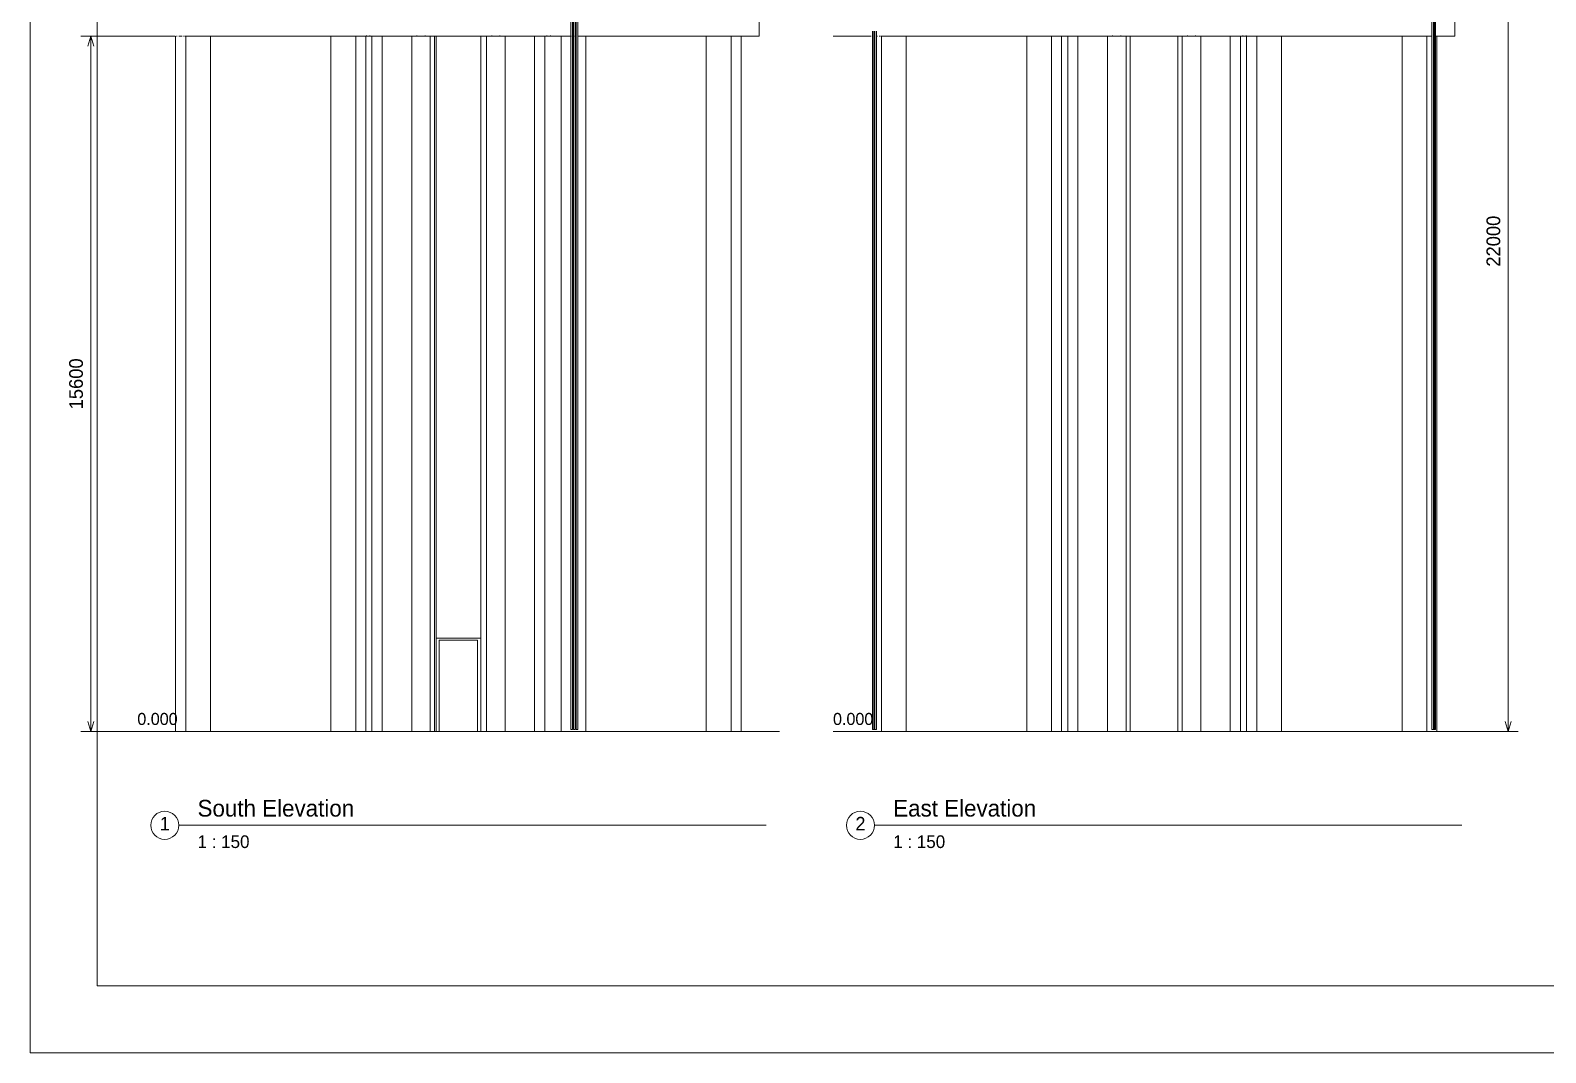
# Paper-space layout '02 Elevations and 3D' of a CAD drawing. Header units: millimetres. Extents: x 5 to 415, y 7 to 290.
# Drawn here: x 5 to 231.5, y 7 to 159.9 of the extents above; entities that cross this region are included whole.
import ezdxf
from ezdxf.enums import TextEntityAlignment as Align

# ---------------------------------------------------------------- set-up
doc = ezdxf.new("R2010")
doc.units = ezdxf.units.MM
for name, color, linetype in [('DIMENSIONS', 7, 'Continuous'), ('GEOMETRY', 7, 'Continuous'), ('SHEET', 7, 'Continuous'), ('TEXT', 7, 'Continuous')]:
    doc.layers.add(name, color=color, linetype=linetype)

# ---------------------------------------------------------------- blocks, each defined once
blk = doc.blocks.new('SHEET_02')
at = {"layer": 'DIMENSIONS', "lineweight": 13}
for p, q in [((225.94, 55), (225.94, 201.67)), ((23.36, 159), (12.56, 159)), ((14.06, 55), (14.06, 159)), ((21, 159), (26, 159)), ((125, 159), (130, 159)), ((23.36, 55), (12.56, 55)), ((21, 55), (26, 55)), ((125, 55), (130, 55)), ((218.64, 55), (227.44, 55))]:
    blk.add_line(p, q, dxfattribs=at)
at = {"layer": 'DIMENSIONS', "lineweight": 15}
for p, q in [((14.06, 159), (13.61, 157.5)), ((14.06, 159), (14.51, 157.5)), ((14.06, 55), (13.61, 56.5)), ((14.06, 55), (14.51, 56.5)), ((225.94, 55), (225.49, 56.5)), ((225.94, 55), (226.39, 56.5))]:
    blk.add_line(p, q, dxfattribs=at)
at = {"layer": 'GEOMETRY', "lineweight": 13}
for p, q in [((85.8, 55.33), (85.8, 203.33)), ((86.03, 203.33), (86.03, 55.33)), ((86.03, 55.33), (86.03, 203.33)), ((86.2, 55.33), (86.2, 203.33)), ((86.43, 203.33), (86.43, 55.33)), ((86.43, 55.33), (86.43, 203.33)), ((86.6, 55.33), (86.6, 203.33)), ((86.83, 203.33), (86.83, 55.33)), ((86.83, 55.33), (86.83, 203.33)), ((214.51, 55.33), (214.51, 203.33)), ((214.75, 55.33), (214.75, 203.33)), ((214.75, 203.33), (214.75, 55.33)), ((214.91, 55.33), (214.91, 203.33)), ((214.91, 203.33), (214.91, 55.33)), ((215.08, 55.33), (215.08, 203.33)), ((215.08, 203.33), (215.08, 55.33)), ((113.94, 161.81), (113.94, 159)), ((217.94, 159), (217.94, 161.81)), ((24.06, 159), (24.06, 159.06)), ((24.16, 159), (24.06, 159)), ((24.06, 159), (24.16, 159)), ((24.45, 159), (24.16, 159)), ((24.16, 159), (24.45, 159)), ((24.92, 159), (24.45, 159)), ((24.45, 159), (24.92, 159)), ((25.59, 159), (24.92, 159)), ((24.92, 159), (25.59, 159)), ((26.45, 159), (25.59, 159)), ((25.59, 159), (26.45, 159)), ((26.65, 159), (26.45, 159)), ((26.45, 159), (26.65, 159)), ((26.72, 55), (26.72, 159)), ((26.85, 159), (26.92, 159)), ((27.05, 159), (27.12, 159)), ((27.25, 159), (27.32, 159)), ((27.34, 159), (27.41, 159)), ((27.45, 159), (27.52, 159)), ((27.55, 159), (27.62, 159)), ((27.65, 159), (27.71, 159)), ((27.85, 159), (27.91, 159)), ((28.05, 159), (28.25, 159)), ((28.25, 159), (31.94, 159)), ((28.25, 55), (28.25, 159)), ((28.29, 159), (28.7, 159)), ((28.7, 159), (30.08, 159)), ((30.08, 159), (31.63, 159)), ((31.63, 159), (33.35, 159)), ((49.94, 159), (31.93, 159)), ((31.93, 159), (49.94, 159)), ((31.94, 159), (31.94, 55)), ((31.94, 159), (49.95, 159)), ((31.94, 55), (31.94, 159)), ((49.95, 159), (31.94, 159)), ((31.94, 159), (32.28, 159)), ((32.28, 159), (31.94, 159)), ((33.35, 159), (31.96, 159)), ((32.28, 159), (33.55, 159)), ((33.55, 159), (32.28, 159)), ((35.21, 159), (33.35, 159)), ((33.35, 159), (35.21, 159)), ((33.55, 159), (34.96, 159)), ((34.96, 159), (33.55, 159)), ((34.96, 159), (36.52, 159)), ((36.52, 159), (34.96, 159)), ((37.22, 159), (35.21, 159)), ((35.21, 159), (37.22, 159)), ((36.52, 159), (38.22, 159)), ((38.22, 159), (36.52, 159)), ((39.37, 159), (37.22, 159)), ((37.22, 159), (39.37, 159)), ((38.22, 159), (40.05, 159)), ((40.05, 159), (38.22, 159)), ((41.64, 159), (39.37, 159)), ((39.37, 159), (41.64, 159)), ((40.05, 159), (42.01, 159)), ((42.01, 159), (40.05, 159)), ((44.03, 159), (41.64, 159)), ((41.64, 159), (44.03, 159)), ((42.01, 159), (44.08, 159)), ((44.08, 159), (42.01, 159)), ((46.53, 159), (44.03, 159)), ((44.03, 159), (46.53, 159)), ((44.08, 159), (46.26, 159)), ((46.26, 159), (44.08, 159)), ((46.26, 159), (48.53, 159)), ((48.53, 159), (46.26, 159)), ((49.12, 159), (46.53, 159)), ((46.53, 159), (49.12, 159)), ((48.53, 159), (49.91, 159)), ((49.91, 159), (48.53, 159)), ((49.91, 159), (49.12, 159)), ((49.12, 159), (51.8, 159)), ((49.95, 159), (53.65, 159)), ((49.95, 55), (49.95, 159)), ((51.8, 159), (54.55, 159)), ((53.65, 159), (55.18, 159)), ((53.65, 55), (53.65, 159)), ((54.55, 159), (57.37, 159)), ((64.03, 159), (55.1, 159)), ((55.84, 159), (55.11, 159)), ((55.12, 159), (55.25, 159)), ((55.18, 159), (55.12, 159)), ((55.76, 159), (55.13, 159)), ((55.14, 159), (62.79, 159)), ((55.18, 55), (55.18, 159)), ((55.25, 159.07), (55.25, 159)), ((55.27, 159), (55.34, 159)), ((55.47, 159), (55.54, 159)), ((55.47, 159), (55.54, 159)), ((55.67, 159), (55.74, 159)), ((55.69, 159), (55.76, 159)), ((55.76, 159), (55.76, 159.07)), ((58.4, 159), (55.84, 159)), ((55.88, 159), (56.08, 159)), ((56.08, 159), (57.62, 159)), ((56.08, 55), (56.08, 159)), ((57.37, 159), (60.23, 159)), ((57.62, 55), (57.62, 159)), ((61.01, 159), (58.4, 159)), ((60.23, 159), (63.13, 159)), ((63.66, 159), (61.01, 159)), ((62.02, 159), (64.8, 159)), ((62.02, 55), (62.02, 159)), ((62.79, 159.07), (62.79, 159)), ((62.79, 159), (64.03, 159)), ((63.13, 159), (66.06, 159)), ((66.32, 159), (63.66, 159)), ((64.03, 159), (64.03, 159.07)), ((64.8, 159), (65.43, 159)), ((64.8, 55), (64.8, 159)), ((65.43, 55), (65.43, 159)), ((65.65, 55), (65.65, 159.04)), ((65.65, 159.04), (65.65, 69)), ((66.06, 159), (69, 159)), ((69, 159), (66.32, 159)), ((69, 159), (71.94, 159)), ((71.68, 159), (69, 159)), ((74.34, 159), (71.68, 159)), ((71.94, 159), (74.87, 159)), ((72.35, 69), (72.35, 159.04)), ((72.35, 159.04), (72.35, 55)), ((72.71, 159), (72.78, 159)), ((72.92, 159), (72.99, 159)), ((73.13, 159), (73.2, 159)), ((73.2, 159), (75.98, 159)), ((73.2, 55), (73.2, 159)), ((73.97, 159.07), (73.97, 159)), ((73.97, 159), (75.21, 159)), ((82.78, 159), (73.97, 159)), ((76.99, 159), (74.34, 159)), ((74.87, 159), (77.77, 159)), ((75.21, 159), (75.21, 159.07)), ((75.21, 159), (82.8, 159)), ((75.98, 55), (75.98, 159)), ((79.6, 159), (76.99, 159)), ((77.77, 159), (80.63, 159)), ((82.16, 159), (79.6, 159)), ((80.38, 159), (81.92, 159)), ((80.38, 159), (80.38, 55)), ((80.63, 159), (83.45, 159)), ((81.92, 159), (82.8, 159)), ((81.92, 55), (81.92, 159)), ((82.75, 159), (82.16, 159)), ((82.24, 159.07), (82.24, 159)), ((82.24, 159), (82.75, 159)), ((82.81, 159), (82.24, 159)), ((82.75, 159), (82.75, 159.07)), ((82.75, 159), (82.81, 159)), ((83.02, 159), (83.09, 159)), ((83.22, 159), (83.28, 159)), ((83.42, 159), (83.48, 159)), ((83.45, 159), (85.74, 159)), ((83.62, 159), (83.68, 159)), ((83.82, 159), (83.88, 159)), ((84.02, 159), (84.08, 159)), ((84.22, 159), (84.35, 159)), ((84.35, 159), (85.71, 159)), ((84.35, 55), (84.35, 159)), ((85.97, 159), (86.1, 159)), ((86, 159), (86.13, 159)), ((86.36, 159), (86.49, 159)), ((86.39, 159), (86.52, 159)), ((86.79, 159), (88.88, 159)), ((86.81, 159), (88.05, 159)), ((88.88, 159), (87.96, 159)), ((87.98, 159), (88.05, 159)), ((88.05, 159), (87.98, 159)), ((88.05, 159), (87.98, 159)), ((87.99, 159), (106, 159)), ((106, 159), (87.99, 159)), ((87.99, 159), (106, 159)), ((106, 159), (87.99, 159)), ((88.03, 159), (89.47, 159)), ((89.47, 159), (88.03, 159)), ((88.05, 55), (88.05, 159)), ((88.05, 55), (88.05, 159)), ((91.47, 159), (88.88, 159)), ((88.88, 159), (91.47, 159)), ((89.47, 159), (91.74, 159)), ((91.74, 159), (89.47, 159)), ((93.97, 159), (91.47, 159)), ((91.47, 159), (93.97, 159)), ((91.74, 159), (93.92, 159)), ((93.92, 159), (91.74, 159)), ((93.92, 159), (95.99, 159)), ((95.99, 159), (93.92, 159)), ((96.36, 159), (93.97, 159)), ((93.97, 159), (96.36, 159)), ((95.99, 159), (97.95, 159)), ((97.95, 159), (95.99, 159)), ((98.63, 159), (96.36, 159)), ((96.36, 159), (98.63, 159)), ((97.95, 159), (99.78, 159)), ((99.78, 159), (97.95, 159)), ((100.78, 159), (98.63, 159)), ((98.63, 159), (100.78, 159)), ((99.78, 159), (101.48, 159)), ((101.48, 159), (99.78, 159)), ((102.79, 159), (100.78, 159)), ((100.78, 159), (102.79, 159)), ((101.48, 159), (103.04, 159)), ((103.04, 159), (101.48, 159)), ((104.65, 159), (102.79, 159)), ((102.79, 159), (104.65, 159)), ((103.04, 159), (104.45, 159)), ((104.45, 159), (103.04, 159)), ((104.45, 159), (105.72, 159)), ((105.72, 159), (104.45, 159)), ((105.97, 159), (104.65, 159)), ((104.65, 159), (106.37, 159)), ((105.72, 159), (105.99, 159)), ((105.99, 159), (105.72, 159)), ((106.06, 159), (109.75, 159)), ((106.06, 159), (106.06, 55)), ((106.37, 159), (107.92, 159)), ((107.92, 159), (109.3, 159)), ((109.3, 159), (110.52, 159)), ((109.75, 159), (111.28, 159)), ((109.75, 55), (109.75, 159)), ((110.52, 159), (111.55, 159)), ((111.28, 159), (111.15, 159)), ((111.28, 55), (111.28, 159)), ((111.28, 55), (111.28, 159)), ((111.55, 159), (111.28, 159)), ((112.41, 159), (111.55, 159)), ((111.55, 159), (112.41, 159)), ((113.08, 159), (112.41, 159)), ((112.41, 159), (113.08, 159)), ((113.55, 159), (113.08, 159)), ((113.08, 159), (113.55, 159)), ((113.84, 159), (113.55, 159)), ((113.55, 159), (113.84, 159)), ((113.94, 159), (113.84, 159)), ((113.84, 159), (113.94, 159)), ((128.06, 159), (128.06, 159.06)), ((128.16, 159), (128.06, 159)), ((128.06, 159), (128.16, 159)), ((128.45, 159), (128.16, 159)), ((128.16, 159), (128.45, 159)), ((128.92, 159), (128.45, 159)), ((128.45, 159), (128.92, 159)), ((129.59, 159), (128.92, 159)), ((128.92, 159), (129.59, 159)), ((130.45, 159), (129.59, 159)), ((129.59, 159), (130.45, 159)), ((130.65, 159), (130.45, 159)), ((130.45, 159), (130.65, 159)), ((130.78, 159), (130.85, 159)), ((130.92, 55.33), (130.92, 159.75)), ((131.09, 55.33), (131.09, 159.75)), ((131.25, 55.33), (131.25, 159.75)), ((131.49, 55.33), (131.49, 159.75)), ((131.49, 159.75), (131.49, 55.33)), ((131.58, 159), (131.65, 159)), ((131.91, 159), (131.98, 159)), ((132.11, 159), (132.25, 159)), ((132.25, 159), (135.94, 159)), ((132.25, 55), (132.25, 159)), ((132.29, 159), (132.7, 159)), ((132.7, 159), (134.08, 159)), ((134.08, 159), (135.63, 159)), ((135.63, 159), (137.35, 159)), ((153.88, 159), (135.87, 159)), ((135.87, 159), (153.88, 159)), ((153.88, 159), (135.87, 159)), ((135.87, 159), (153.88, 159)), ((135.87, 159), (136.28, 159)), ((136.28, 159), (135.87, 159)), ((135.94, 159), (135.88, 159)), ((135.88, 159), (135.94, 159)), ((135.94, 159), (135.88, 159)), ((137.35, 159), (135.9, 159)), ((135.94, 159), (135.94, 55)), ((135.94, 55), (135.94, 159)), ((136.28, 159), (137.55, 159)), ((137.55, 159), (136.28, 159)), ((139.21, 159), (137.35, 159)), ((137.35, 159), (139.21, 159)), ((137.55, 159), (138.96, 159)), ((138.96, 159), (137.55, 159)), ((138.96, 159), (140.52, 159)), ((140.52, 159), (138.96, 159)), ((141.22, 159), (139.21, 159)), ((139.21, 159), (141.22, 159)), ((140.52, 159), (142.22, 159)), ((142.22, 159), (140.52, 159)), ((143.37, 159), (141.22, 159)), ((141.22, 159), (143.37, 159)), ((142.22, 159), (144.05, 159)), ((144.05, 159), (142.22, 159)), ((145.64, 159), (143.37, 159)), ((143.37, 159), (145.64, 159)), ((144.05, 159), (146.01, 159)), ((146.01, 159), (144.05, 159)), ((148.03, 159), (145.64, 159)), ((145.64, 159), (148.03, 159)), ((146.01, 159), (148.08, 159)), ((148.08, 159), (146.01, 159)), ((150.53, 159), (148.03, 159)), ((148.03, 159), (150.53, 159)), ((148.08, 159), (150.26, 159)), ((150.26, 159), (148.08, 159)), ((150.26, 159), (152.53, 159)), ((152.53, 159), (150.26, 159)), ((153.12, 159), (150.53, 159)), ((150.53, 159), (153.12, 159)), ((152.53, 159), (153.84, 159)), ((153.84, 159), (152.53, 159)), ((153.84, 159), (153.12, 159)), ((153.12, 159), (155.8, 159)), ((153.95, 159), (157.65, 159)), ((153.95, 55), (153.95, 159)), ((155.8, 159), (158.55, 159)), ((157.65, 159), (159.18, 159)), ((157.65, 55), (157.65, 159)), ((158.55, 159), (161.37, 159)), ((159.18, 159), (159.12, 159)), ((159.14, 159), (166.79, 159)), ((168.03, 159), (159.16, 159)), ((159.18, 55), (159.18, 159)), ((159.84, 159), (159.18, 159)), ((159.7, 159), (159.19, 159)), ((159.32, 159), (159.4, 159)), ((159.34, 159), (159.4, 159)), ((159.54, 159), (159.61, 159)), ((159.62, 159), (159.69, 159)), ((159.81, 159), (159.88, 159)), ((162.4, 159), (159.84, 159)), ((160.01, 159), (160.08, 159)), ((160.08, 159), (161.62, 159)), ((160.08, 55), (160.08, 159)), ((161.37, 159), (164.23, 159)), ((161.62, 55), (161.62, 159)), ((165.01, 159), (162.4, 159)), ((164.23, 159), (167.13, 159)), ((167.66, 159), (165.01, 159)), ((166.02, 159), (168.8, 159)), ((166.02, 55), (166.02, 159)), ((166.79, 159.07), (166.79, 159)), ((166.79, 159), (168.03, 159)), ((167.13, 159), (170.06, 159)), ((170.32, 159), (167.66, 159)), ((168.03, 159), (168.03, 159.07)), ((168.8, 159), (169.43, 159)), ((168.8, 55), (168.8, 159)), ((169.43, 159), (169.37, 159)), ((169.43, 55), (169.43, 159)), ((170.06, 159), (173, 159)), ((173, 159), (170.32, 159)), ((173, 159), (175.94, 159)), ((175.68, 159), (173, 159)), ((178.34, 159), (175.68, 159)), ((175.94, 159), (178.87, 159)), ((176.57, 159), (176.64, 159)), ((176.57, 159), (176.57, 55)), ((176.78, 159), (176.92, 159)), ((177.06, 159), (177.2, 159)), ((177.2, 159), (179.98, 159)), ((177.2, 55), (177.2, 159)), ((177.97, 159.07), (177.97, 159)), ((177.97, 159), (179.21, 159)), ((186.71, 159), (177.97, 159)), ((180.99, 159), (178.34, 159)), ((178.87, 159), (181.77, 159)), ((179.21, 159), (179.21, 159.07)), ((179.21, 159), (186.73, 159)), ((179.98, 55), (179.98, 159)), ((183.6, 159), (180.99, 159)), ((181.77, 159), (184.63, 159)), ((186.16, 159), (183.6, 159)), ((184.38, 159), (185.92, 159)), ((184.38, 159), (184.38, 55)), ((184.63, 159), (187.45, 159)), ((185.92, 159), (186.73, 159)), ((185.92, 55), (185.92, 159)), ((186.75, 159), (186.16, 159)), ((186.24, 159.07), (186.24, 159)), ((186.24, 159), (186.75, 159)), ((186.74, 159), (186.24, 159)), ((186.75, 159), (186.75, 159.07)), ((186.82, 159), (186.82, 55)), ((186.95, 159), (187.02, 159)), ((187.15, 159), (187.22, 159)), ((187.35, 159), (187.42, 159)), ((187.45, 159), (190.2, 159)), ((187.55, 159), (187.62, 159)), ((187.75, 159), (187.82, 159)), ((187.95, 159), (188.02, 159)), ((188.15, 159), (188.35, 159)), ((188.35, 159), (192.05, 159)), ((188.35, 55), (188.35, 159)), ((190.2, 159), (192.88, 159)), ((193.47, 159), (192.03, 159)), ((192.03, 159), (193.47, 159)), ((192.88, 159), (192.03, 159)), ((192.05, 55), (192.05, 159)), ((210, 159), (192.05, 159)), ((192.05, 159), (210, 159)), ((192.05, 55), (192.05, 159)), ((192.06, 159), (210, 159)), ((210, 159), (192.06, 159)), ((192.88, 159), (195.47, 159)), ((195.47, 159), (192.88, 159)), ((195.74, 159), (193.47, 159)), ((193.47, 159), (195.74, 159)), ((195.47, 159), (197.97, 159)), ((197.97, 159), (195.47, 159)), ((197.92, 159), (195.74, 159)), ((195.74, 159), (197.92, 159)), ((199.99, 159), (197.92, 159)), ((197.92, 159), (199.99, 159)), ((197.97, 159), (200.36, 159)), ((200.36, 159), (197.97, 159)), ((201.95, 159), (199.99, 159)), ((199.99, 159), (201.95, 159)), ((200.36, 159), (202.63, 159)), ((202.63, 159), (200.36, 159)), ((203.78, 159), (201.95, 159)), ((201.95, 159), (203.78, 159)), ((202.63, 159), (204.78, 159)), ((204.78, 159), (202.63, 159)), ((205.48, 159), (203.78, 159)), ((203.78, 159), (205.48, 159)), ((204.78, 159), (206.79, 159)), ((206.79, 159), (204.78, 159)), ((207.04, 159), (205.48, 159)), ((205.48, 159), (207.04, 159)), ((206.79, 159), (208.65, 159)), ((208.65, 159), (206.79, 159)), ((208.45, 159), (207.04, 159)), ((207.04, 159), (208.45, 159)), ((209.72, 159), (208.45, 159)), ((208.45, 159), (209.72, 159)), ((208.65, 159), (210.37, 159)), ((210.04, 159), (208.65, 159)), ((209.99, 159), (209.72, 159)), ((209.72, 159), (209.99, 159)), ((210.06, 159), (213.75, 159)), ((210.06, 159), (210.06, 55)), ((210.37, 159), (211.92, 159)), ((211.92, 159), (213.3, 159)), ((213.3, 159), (214.45, 159)), ((213.75, 159), (214.48, 159)), ((213.75, 55), (213.75, 159)), ((215, 159), (215.55, 159)), ((215.02, 159), (215.28, 159)), ((215.55, 159), (215.21, 159)), ((215.28, 159), (215.22, 159)), ((215.22, 159), (215.28, 159)), ((215.28, 159), (215.22, 159)), ((215.28, 55), (215.28, 159)), ((215.28, 55), (215.28, 159)), ((215.55, 159), (216.41, 159)), ((216.41, 159), (215.55, 159)), ((216.41, 159), (217.08, 159)), ((217.08, 159), (216.41, 159)), ((217.08, 159), (217.55, 159)), ((217.55, 159), (217.08, 159)), ((217.55, 159), (217.84, 159)), ((217.84, 159), (217.55, 159)), ((217.84, 159), (217.94, 159)), ((217.94, 159), (217.84, 159)), ((65.65, 69), (66.48, 69)), ((66.13, 68.67), (71.87, 68.67)), ((66.13, 68.67), (66.13, 55)), ((66.48, 69), (67.31, 69)), ((67.31, 69), (68.15, 69)), ((68.15, 69), (69, 69)), ((69, 69), (69.85, 69)), ((69.85, 69), (70.69, 69)), ((70.69, 69), (71.52, 69)), ((71.52, 69), (72.35, 69)), ((71.87, 68.67), (71.87, 68.67)), ((71.87, 55), (71.87, 68.67)), ((71.87, 55), (71.87, 68.67)), ((30.41, 55), (26.72, 55)), ((26.72, 55), (28.25, 55)), ((28.25, 55), (26.72, 55)), ((26.72, 55), (30.41, 55)), ((28.25, 55), (31.94, 55)), ((31.94, 55), (28.25, 55)), ((31.94, 55), (30.41, 55)), ((30.41, 55), (31.94, 55)), ((51.49, 55), (49.95, 55)), ((49.95, 55), (53.65, 55)), ((53.65, 55), (49.95, 55)), ((49.95, 55), (51.49, 55)), ((55.18, 55), (51.49, 55)), ((51.49, 55), (55.18, 55)), ((53.65, 55), (55.18, 55)), ((55.18, 55), (53.65, 55)), ((56.47, 55), (54.93, 55)), ((54.93, 55), (56.08, 55)), ((56.08, 55), (54.93, 55)), ((54.93, 55), (56.47, 55)), ((56.09, 55), (56.06, 55)), ((56.06, 55), (56.09, 55)), ((56.08, 55), (57.62, 55)), ((57.62, 55), (56.08, 55)), ((56.17, 55), (56.09, 55)), ((56.09, 55), (56.17, 55)), ((56.31, 55), (56.17, 55)), ((56.17, 55), (56.31, 55)), ((56.5, 55), (56.31, 55)), ((56.31, 55), (56.5, 55)), ((57.62, 55), (56.47, 55)), ((56.47, 55), (57.62, 55)), ((56.75, 55), (56.5, 55)), ((56.5, 55), (56.75, 55)), ((57.05, 55), (56.75, 55)), ((56.75, 55), (57.05, 55)), ((57.4, 55), (57.05, 55)), ((57.05, 55), (57.4, 55)), ((57.79, 55), (57.4, 55)), ((57.4, 55), (57.79, 55)), ((58.24, 55), (57.79, 55)), ((57.79, 55), (58.24, 55)), ((58.73, 55), (58.24, 55)), ((58.24, 55), (58.73, 55)), ((59.27, 55), (58.73, 55)), ((58.73, 55), (59.27, 55)), ((59.85, 55), (59.27, 55)), ((59.27, 55), (59.85, 55)), ((60.47, 55), (59.85, 55)), ((59.85, 55), (60.47, 55)), ((61.12, 55), (60.47, 55)), ((60.47, 55), (61.12, 55)), ((61.81, 55), (61.12, 55)), ((61.12, 55), (61.81, 55)), ((62.53, 55), (61.81, 55)), ((61.81, 55), (62.53, 55)), ((62.66, 55), (62.02, 55)), ((62.02, 55), (64.8, 55)), ((64.8, 55), (62.02, 55)), ((62.02, 55), (62.66, 55)), ((63.28, 55), (62.53, 55)), ((62.53, 55), (63.28, 55)), ((65.43, 55), (62.66, 55)), ((62.66, 55), (65.43, 55)), ((64.05, 55), (63.28, 55)), ((63.28, 55), (64.05, 55)), ((64.84, 55), (64.05, 55)), ((64.05, 55), (64.84, 55)), ((64.8, 55), (65.43, 55)), ((65.43, 55), (64.8, 55)), ((65.65, 55), (64.84, 55)), ((64.84, 55), (65.65, 55)), ((66.48, 55), (65.65, 55)), ((66.13, 55), (66.13, 55)), ((66.13, 55), (71.87, 55)), ((71.87, 55), (66.13, 55)), ((67.31, 55), (66.48, 55)), ((68.15, 55), (67.31, 55)), ((69, 55), (68.15, 55)), ((69.85, 55), (69, 55)), ((70.69, 55), (69.85, 55)), ((71.52, 55), (70.69, 55)), ((72.35, 55), (71.52, 55)), ((71.87, 55), (71.87, 55)), ((73.16, 55), (72.35, 55)), ((72.35, 55), (73.16, 55)), ((75.34, 55), (72.57, 55)), ((72.57, 55), (73.2, 55)), ((72.57, 55), (75.34, 55)), ((73.2, 55), (72.57, 55)), ((73.95, 55), (73.16, 55)), ((73.16, 55), (73.95, 55)), ((73.2, 55), (75.98, 55)), ((75.98, 55), (73.2, 55)), ((74.72, 55), (73.95, 55)), ((73.95, 55), (74.72, 55)), ((75.47, 55), (74.72, 55)), ((74.72, 55), (75.47, 55)), ((75.98, 55), (75.34, 55)), ((75.34, 55), (75.98, 55)), ((76.19, 55), (75.47, 55)), ((75.47, 55), (76.19, 55)), ((76.88, 55), (76.19, 55)), ((76.19, 55), (76.88, 55)), ((77.53, 55), (76.88, 55)), ((76.88, 55), (77.53, 55)), ((78.15, 55), (77.53, 55)), ((77.53, 55), (78.15, 55)), ((78.73, 55), (78.15, 55)), ((78.15, 55), (78.73, 55)), ((79.27, 55), (78.73, 55)), ((78.73, 55), (79.27, 55)), ((79.76, 55), (79.27, 55)), ((79.27, 55), (79.76, 55)), ((80.21, 55), (79.76, 55)), ((79.76, 55), (80.21, 55)), ((80.6, 55), (80.21, 55)), ((80.21, 55), (80.6, 55)), ((81.53, 55), (80.38, 55)), ((80.38, 55), (81.92, 55)), ((80.38, 55), (81.53, 55)), ((81.92, 55), (80.38, 55)), ((80.95, 55), (80.6, 55)), ((80.6, 55), (80.95, 55)), ((81.25, 55), (80.95, 55)), ((80.95, 55), (81.25, 55)), ((81.5, 55), (81.25, 55)), ((81.25, 55), (81.5, 55)), ((81.69, 55), (81.5, 55)), ((81.5, 55), (81.69, 55)), ((83.07, 55), (81.53, 55)), ((81.53, 55), (83.07, 55)), ((81.83, 55), (81.69, 55)), ((81.69, 55), (81.83, 55)), ((81.91, 55), (81.83, 55)), ((81.83, 55), (81.91, 55)), ((81.94, 55), (81.91, 55)), ((81.91, 55), (81.94, 55)), ((81.92, 55), (83.07, 55)), ((83.07, 55), (81.92, 55)), ((86.51, 55), (82.82, 55)), ((82.82, 55), (84.35, 55)), ((82.82, 55), (86.51, 55)), ((84.35, 55), (82.82, 55)), ((84.35, 55), (88.05, 55)), ((88.05, 55), (84.35, 55)), ((86.03, 55.33), (85.8, 55.33)), ((85.8, 55.33), (85.8, 55.33)), ((85.8, 55.33), (86.03, 55.33)), ((86.03, 55.33), (86.03, 55.33)), ((86.43, 55.33), (86.2, 55.33)), ((86.2, 55.33), (86.2, 55.33)), ((86.2, 55.33), (86.43, 55.33)), ((86.43, 55.33), (86.43, 55.33)), ((88.05, 55), (86.51, 55)), ((86.51, 55), (88.05, 55)), ((86.83, 55.33), (86.6, 55.33)), ((86.6, 55.33), (86.6, 55.33)), ((86.6, 55.33), (86.83, 55.33)), ((86.83, 55.33), (86.83, 55.33)), ((107.59, 55), (106.06, 55)), ((106.06, 55), (109.75, 55)), ((106.06, 55), (107.59, 55)), ((109.75, 55), (106.06, 55)), ((111.28, 55), (107.59, 55)), ((107.59, 55), (111.28, 55)), ((109.75, 55), (111.28, 55)), ((111.28, 55), (109.75, 55)), ((134.41, 55), (130.72, 55)), ((130.72, 55), (132.25, 55)), ((132.25, 55), (130.72, 55)), ((130.72, 55), (134.41, 55)), ((131.16, 55.33), (130.92, 55.33)), ((130.92, 55.33), (130.92, 55.33)), ((130.92, 55.33), (131.16, 55.33)), ((131.32, 55.33), (131.09, 55.33)), ((131.09, 55.33), (131.09, 55.33)), ((131.09, 55.33), (131.32, 55.33)), ((131.16, 55.33), (131.16, 55.33)), ((131.49, 55.33), (131.25, 55.33)), ((131.25, 55.33), (131.25, 55.33)), ((131.25, 55.33), (131.49, 55.33)), ((131.32, 55.33), (131.32, 55.33)), ((131.49, 55.33), (131.49, 55.33)), ((132.25, 55), (135.94, 55)), ((135.94, 55), (132.25, 55)), ((135.94, 55), (134.41, 55)), ((134.41, 55), (135.94, 55)), ((155.49, 55), (153.95, 55)), ((153.95, 55), (157.65, 55)), ((157.65, 55), (153.95, 55)), ((153.95, 55), (155.49, 55)), ((159.18, 55), (155.49, 55)), ((155.49, 55), (159.18, 55)), ((157.65, 55), (159.18, 55)), ((159.18, 55), (157.65, 55)), ((160.47, 55), (158.93, 55)), ((158.93, 55), (160.08, 55)), ((160.08, 55), (158.93, 55)), ((158.93, 55), (160.47, 55)), ((160.08, 55), (161.62, 55)), ((161.62, 55), (160.08, 55)), ((161.62, 55), (160.47, 55)), ((160.47, 55), (161.62, 55)), ((160.75, 55), (160.5, 55)), ((160.5, 55), (160.75, 55)), ((160.73, 55), (160.99, 55)), ((160.99, 55), (160.73, 55)), ((160.73, 55), (160.73, 55)), ((161.05, 55), (160.75, 55)), ((160.75, 55), (161.05, 55)), ((160.99, 55), (160.99, 55)), ((161.4, 55), (161.05, 55)), ((161.05, 55), (161.4, 55)), ((161.79, 55), (161.4, 55)), ((161.4, 55), (161.79, 55)), ((162.24, 55), (161.79, 55)), ((161.79, 55), (162.24, 55)), ((162.73, 55), (162.24, 55)), ((162.24, 55), (162.73, 55)), ((163.27, 55), (162.73, 55)), ((162.73, 55), (163.27, 55)), ((163.85, 55), (163.27, 55)), ((163.27, 55), (163.85, 55)), ((164.47, 55), (163.85, 55)), ((163.85, 55), (164.47, 55)), ((165.12, 55), (164.47, 55)), ((164.47, 55), (165.12, 55)), ((165.81, 55), (165.12, 55)), ((165.12, 55), (165.81, 55)), ((166.53, 55), (165.81, 55)), ((165.81, 55), (166.53, 55)), ((166.66, 55), (166.02, 55)), ((166.02, 55), (168.8, 55)), ((168.8, 55), (166.02, 55)), ((166.02, 55), (166.66, 55)), ((167.28, 55), (166.53, 55)), ((166.53, 55), (167.28, 55)), ((169.43, 55), (166.66, 55)), ((166.66, 55), (169.43, 55)), ((168.05, 55), (167.28, 55)), ((167.28, 55), (168.05, 55)), ((168.84, 55), (168.05, 55)), ((168.05, 55), (168.84, 55)), ((168.8, 55), (169.43, 55)), ((169.43, 55), (168.8, 55)), ((169.65, 55), (168.84, 55)), ((168.84, 55), (169.65, 55)), ((170.48, 55), (169.65, 55)), ((169.65, 55), (170.48, 55)), ((171.31, 55), (170.48, 55)), ((170.48, 55), (171.31, 55)), ((172.15, 55), (171.31, 55)), ((171.31, 55), (172.15, 55)), ((173, 55), (172.15, 55)), ((172.15, 55), (173, 55)), ((173, 55), (173.85, 55)), ((173.85, 55), (173, 55)), ((173.85, 55), (174.69, 55)), ((174.69, 55), (173.85, 55)), ((174.69, 55), (175.52, 55)), ((175.52, 55), (174.69, 55)), ((175.52, 55), (176.35, 55)), ((176.35, 55), (175.52, 55)), ((176.35, 55), (177.16, 55)), ((177.16, 55), (176.35, 55)), ((176.57, 55), (179.34, 55)), ((177.2, 55), (176.57, 55)), ((179.34, 55), (176.57, 55)), ((176.57, 55), (177.2, 55)), ((177.16, 55), (177.95, 55)), ((177.95, 55), (177.16, 55)), ((179.98, 55), (177.2, 55)), ((177.2, 55), (179.98, 55)), ((177.95, 55), (178.72, 55)), ((178.72, 55), (177.95, 55)), ((178.72, 55), (179.47, 55)), ((179.47, 55), (178.72, 55)), ((179.34, 55), (179.98, 55)), ((179.98, 55), (179.34, 55)), ((179.47, 55), (180.19, 55)), ((180.19, 55), (179.47, 55)), ((180.19, 55), (180.88, 55)), ((180.88, 55), (180.19, 55)), ((180.88, 55), (181.53, 55)), ((181.53, 55), (180.88, 55)), ((181.53, 55), (182.15, 55)), ((182.15, 55), (181.53, 55)), ((182.15, 55), (182.73, 55)), ((182.73, 55), (182.15, 55)), ((182.73, 55), (183.27, 55)), ((183.27, 55), (182.73, 55)), ((183.27, 55), (183.76, 55)), ((183.76, 55), (183.27, 55)), ((183.76, 55), (184.21, 55)), ((184.21, 55), (183.76, 55)), ((184.21, 55), (184.6, 55)), ((184.6, 55), (184.21, 55)), ((184.38, 55), (185.53, 55)), ((185.92, 55), (184.38, 55)), ((185.53, 55), (184.38, 55)), ((184.38, 55), (185.92, 55)), ((184.6, 55), (184.95, 55)), ((184.95, 55), (184.6, 55)), ((184.95, 55), (185.25, 55)), ((185.25, 55), (184.95, 55)), ((185.25, 55), (185.5, 55)), ((185.5, 55), (185.25, 55)), ((185.5, 55), (185.69, 55)), ((185.69, 55), (185.5, 55)), ((185.53, 55), (187.07, 55)), ((187.07, 55), (185.53, 55)), ((185.69, 55), (185.83, 55)), ((185.83, 55), (185.69, 55)), ((185.83, 55), (185.91, 55)), ((185.91, 55), (185.83, 55)), ((185.91, 55), (185.94, 55)), ((185.94, 55), (185.91, 55)), ((187.07, 55), (185.92, 55)), ((185.92, 55), (187.07, 55)), ((186.82, 55), (190.51, 55)), ((188.35, 55), (186.82, 55)), ((190.51, 55), (186.82, 55)), ((186.82, 55), (188.35, 55)), ((192.05, 55), (188.35, 55)), ((188.35, 55), (192.05, 55)), ((190.51, 55), (192.05, 55)), ((192.05, 55), (190.51, 55)), ((210.06, 55), (211.59, 55)), ((213.75, 55), (210.06, 55)), ((211.59, 55), (210.06, 55)), ((210.06, 55), (213.75, 55)), ((211.59, 55), (215.28, 55)), ((215.28, 55), (211.59, 55)), ((215.28, 55), (213.75, 55)), ((213.75, 55), (215.28, 55)), ((214.75, 55.33), (214.51, 55.33)), ((214.51, 55.33), (214.51, 55.33)), ((214.51, 55.33), (214.75, 55.33)), ((214.91, 55.33), (214.68, 55.33)), ((214.68, 55.33), (214.68, 55.33)), ((214.68, 55.33), (214.91, 55.33)), ((214.75, 55.33), (214.75, 55.33)), ((215.08, 55.33), (214.84, 55.33)), ((214.84, 55.33), (214.84, 55.33)), ((214.84, 55.33), (215.08, 55.33)), ((214.91, 55.33), (214.91, 55.33)), ((215.08, 55.33), (215.08, 55.33))]:
    blk.add_line(p, q, dxfattribs=at)
at = {"layer": 'GEOMETRY', "lineweight": 18}
for p, q in [((21, 55), (117, 55)), ((125, 55), (221, 55))]:
    blk.add_line(p, q, dxfattribs=at)
at = {"layer": 'SHEET', "lineweight": 18}
for p, q in [((5, 7), (5, 290)), ((15, 17), (15, 277)), ((27.3, 41), (115, 41)), ((131.3, 41), (219, 41)), ((331, 17), (15, 17)), ((415, 7), (5, 7))]:
    blk.add_line(p, q, dxfattribs=at)
for centre in [(25.1, 41), (129.1, 41)]:
    blk.add_circle(centre, 2.1, dxfattribs=at)
at = {"layer": 'DIMENSIONS'}
for s, p in [('22000', (224.74, 128.33)), ('15600', (12.86, 107))]:
    blk.add_text(s, height=2.05, rotation=90, dxfattribs=at).set_placement(p, align=Align.CENTER)
at = {"layer": 'TEXT'}
for s, height, p in [('0.000', 1.8, (21, 56)), ('0.000', 1.8, (125, 56)), ('South Elevation', 2.5, (30, 42.3)), ('East Elevation', 2.5, (134, 42.3)), ('1 : 150', 1.9, (30, 37.6)), ('1 : 150', 1.9, (134, 37.6))]:
    blk.add_text(s, height=height, dxfattribs=at).set_placement(p)
for s, p in [('1', (25.1, 40.25)), ('2', (129.1, 40.25))]:
    blk.add_text(s, height=2, dxfattribs=at).set_placement(p, align=Align.CENTER)

psp = doc.layouts.new('02 Elevations and 3D')

# ---------------------------------------------------------------- block references
psp.add_blockref('SHEET_02', (0, 0))

doc.saveas('drawing.dxf')
